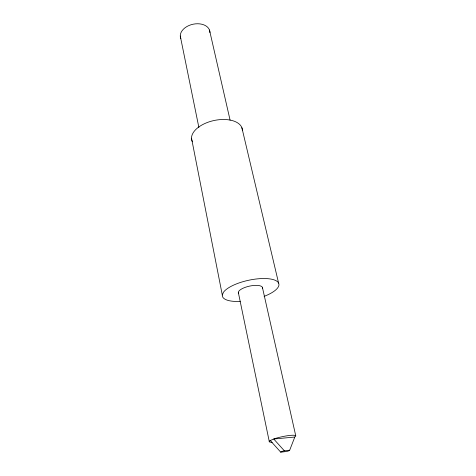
<?xml version="1.0" encoding="UTF-8"?>
<svg xmlns="http://www.w3.org/2000/svg" width="476" height="476" viewBox="0 0 476 476"><rect width="100%" height="100%" fill="white"/><g stroke="black" fill="none" stroke-linecap="round" stroke-linejoin="round"><path stroke-width="0.71" d="M272.201 442.258A13.631 2.071 -12.2 0 1 270.017 440.633L274.081 438.878A13.631 2.071 -12.2 0 1 290.449 435.367A13.631 2.071 -12.2 0 1 294.84 436.938L289.64 450.332A4.582 0.619 -12.2 0 1 286.969 451.403L280.769 452.2L270.249 440.514M240.255 301.409A28.911 9.942 -12.2 0 1 222.298 295.025L223.536 292.151A28.911 9.942 -12.2 0 1 268.583 278.752A28.911 9.942 -12.2 0 1 264.091 296.37M289.634 450.201L283.41 450.992A4.582 0.619 -12.2 0 0 280.745 452.069L280.769 452.2M294.596 437.057L273.736 439.009L284.321 450.766M241.879 127.699L278.609 283.131M209.482 30.018L230.098 120.184M262.383 287.254L295.721 435.671M238.309 292.341L269.232 441.341M180.273 36.045L198.873 127.437M191.513 138.189L222.298 295.025M238.553 293.424A12.388 4.26 -12.2 0 1 249.698 286.082A12.388 4.26 -12.2 0 1 262.526 288.361M180.85 38.621A15.012 10.133 -12.2 0 1 193.155 24.199A15.012 10.133 -12.2 0 1 209.916 32.624M192.411 141.759A25.853 14.096 -12.2 0 1 213.67 120.595A25.853 14.096 -12.2 0 1 242.391 130.608"/></g></svg>
